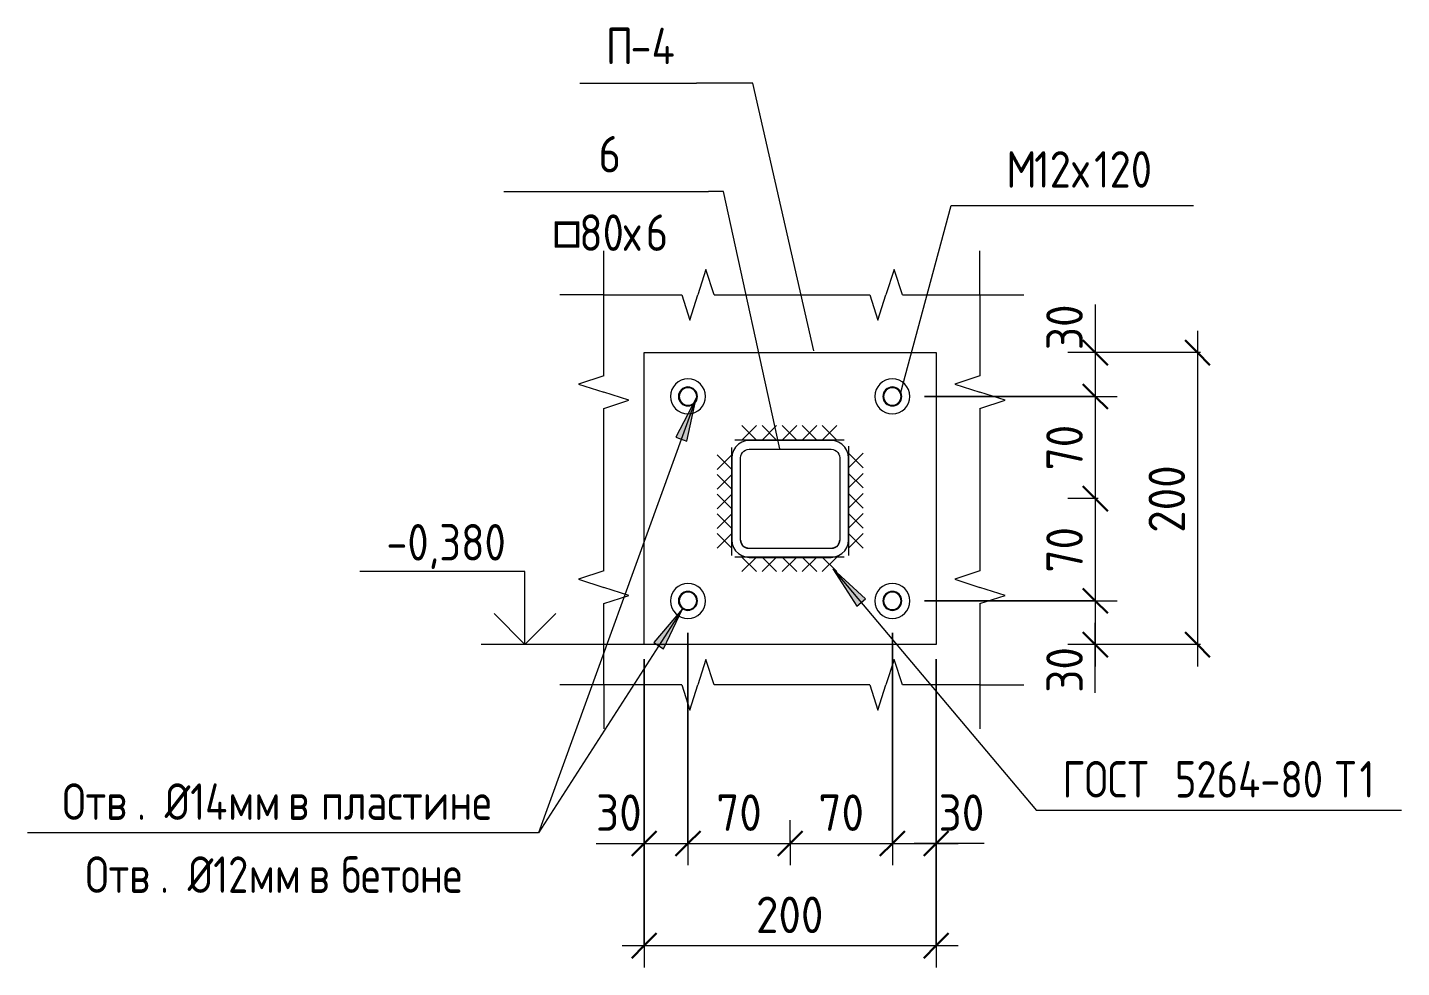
# Model space of a CAD drawing. Header units: millimetres. Extents: x 1343 to 81479, y -38120 to 27770.
# Drawn here: x 53818 to 54759, y -601 to 43 of the extents above; entities that cross this region are included whole.
import ezdxf

# ---------------------------------------------------------------- set-up
doc = ezdxf.new("R2010")
doc.units = ezdxf.units.MM
doc.linetypes.add('01 Штриховая _4 мм_', pattern=[6, 3.5, -2.5])
for name, color, linetype, lineweight in [('AA_Dim', 7, 'Continuous', 9), ('AA_Dim-10', 7, 'Continuous', 9), ('AA_Oformlenie', 7, 'Continuous', 9), ('AA_Vinoska', 7, 'Continuous', 9), ('AA_Visotnaya otmetka', 7, 'Continuous', 9), ('AF_Balki', 7, 'Continuous', 20), ('KR_Detal', 7, 'Continuous', 20)]:
    doc.layers.add(name, color=color, linetype=linetype, lineweight=lineweight)
doc.styles.add('GOST Common_1', font='GOST_Common.ttf', dxfattribs={"width": 0.85, "height": 25})
doc.styles.add('ISOCPEUR_11', font='isocpeur.TTF', dxfattribs={"width": 0.85, "height": 25})
doc.styles.add('ISOCPEUR_12', font='isocpeur.TTF', dxfattribs={"width": 0.85, "height": 25})
doc.styles.add('ISOCPEUR_13', font='isocpeur.TTF', dxfattribs={"width": 0.9, "height": 25})
doc.dimstyles.new('05_Округл_5мм__прозр__1', dxfattribs={"dimscale": 304.8, "dimtxt": 25.068874, "dimasz": 0.055774, "dimexe": 0.049213, "dimexo": 0.032808, "dimgap": 0.003281, "dimtad": 1, "dimdec": 0, "dimrnd": 5, "dimdsep": 46, "dimtxsty": 'ISOCPEUR_13', "dimblk1": 'OBLIQUE', "dimblk2": 'OBLIQUE', "dimsah": 1, "dimcen": 0.09, "dimdle": 0.049213, "dimazin": 0, "dimtfac": 1, "dimtdec": 4, "dimtix": 1, "dimtmove": 1, "dimatfit": 3, "dimfxl": 1, "dimtvp": 1, "dimtolj": 1, "dimtzin": 0, "dimlwd": 18, "dimlwe": 18, "dimarcsym": 2})
doc.dimstyles.new('05_Округл_5мм__прозр__2', dxfattribs={"dimscale": 304.8, "dimtxt": 25.068874, "dimasz": 0.055774, "dimexe": 0.049213, "dimexo": 0.032808, "dimgap": 0.003281, "dimtad": 1, "dimdec": 0, "dimrnd": 5, "dimdsep": 46, "dimtxsty": 'ISOCPEUR_13', "dimblk1": 'OBLIQUE', "dimblk2": 'OBLIQUE', "dimsah": 1, "dimcen": 0.09, "dimdle": 0.049213, "dimazin": 0, "dimtfac": 1, "dimtdec": 4, "dimtix": 1, "dimtmove": 0, "dimatfit": 3, "dimfxl": 1, "dimtvp": 1, "dimtolj": 1, "dimtzin": 0, "dimlwd": 18, "dimlwe": 18, "dimarcsym": 2})

# ---------------------------------------------------------------- blocks, each defined once
blk = doc.blocks.new('354_Прокат Лист _НесКаркас_РабПлоск_ - 354_Прокат Лист _НесКаркас_РабПлоск_-4002182-КР_УЗ_Км_В')
at = {"layer": 'AF_Balki'}
for p, q in [((4940, -379.63), (4940, -179.63)), ((4940, -179.63), (5140, -179.63)), ((5140, -179.63), (5140, -379.63)), ((5140, -379.63), (4940, -379.63))]:
    blk.add_line(p, q, dxfattribs=at)
blk = doc.blocks.new('354_Анкер клиновой _СоедНесК_РабПлоск_ - M12x120_20-3827929-КР_УЗ_Км_В')
at = {"layer": 'KR_Detal', "lineweight": 9}
for start, end in [(360, 180), (180, 360)]:
    blk.add_arc((4970, -349.68), 6, start, end, dxfattribs=at)
blk = doc.blocks.new('354_Шайба_ГОСТ 11371-78_СоедНесК_РабПлоск_ - Шайба_ГОСТ 11371-78-3828094-КР_УЗ_Км_В')
at = {"layer": 'KR_Detal', "lineweight": 9}
for radius, start, end in [(12, 0, 180), (6.5, 0, 180), (12, 180, 360), (6.5, 180, 0)]:
    blk.add_arc((4970, -349.68), radius, start, end, dxfattribs=at)
blk = doc.blocks.new('253_Профиль гнутый сварной квадратный _НесКаркас_Балка_ - Балка_80х6-4080235-КР_УЗ_Км_В')
at = {"layer": 'AF_Balki'}
for p, q in [((5012, -239.63), (5068, -239.63)), ((5068, -239.77), (5012, -239.77)), ((5000, -251.61), (5000, -251.79)), ((5000, -251.79), (5000, -307.88)), ((5006, -307.88), (5006, -251.79)), ((5012, -245.78), (5068, -245.78)), ((5074, -251.79), (5074, -307.88)), ((5080, -251.79), (5080, -251.61)), ((5080, -307.88), (5080, -251.79)), ((5068, -313.89), (5012, -313.89)), ((5012, -319.9), (5068, -319.9))]:
    blk.add_line(p, q, dxfattribs=at)
at = {"layer": 'AF_Balki', "linetype": '01 Штриховая _4 мм_'}
blk.add_line((5012, -313.52), (5068, -313.52), dxfattribs=at)
at = {"layer": 'AF_Balki', "flags": 128}
for points in [[(5012, -239.77), (5009.33, -240.07), (5006.79, -240.96), (5004.52, -242.39), (5002.62, -244.3), (5001.19, -246.58), (5000.3, -249.12), (5000, -251.79)], [(5080, -251.79), (5079.7, -249.12), (5078.81, -246.58), (5077.38, -244.3), (5075.48, -242.39), (5073.21, -240.96), (5070.67, -240.07), (5068, -239.77)], [(5006, -251.79), (5006.15, -250.45), (5006.59, -249.18), (5007.31, -248.04), (5008.26, -247.09), (5009.4, -246.38), (5010.66, -245.93), (5012, -245.78)], [(5068, -245.78), (5069.34, -245.93), (5070.6, -246.38), (5071.74, -247.09), (5072.69, -248.04), (5073.41, -249.18), (5073.85, -250.45), (5074, -251.79)], [(5000, -307.88), (5000.3, -310.55), (5001.19, -313.09), (5002.62, -315.37), (5004.52, -317.27), (5006.79, -318.71), (5009.33, -319.59), (5012, -319.9)], [(5012, -313.89), (5010.66, -313.74), (5009.4, -313.29), (5008.26, -312.58), (5007.31, -311.62), (5006.59, -310.48), (5006.15, -309.21), (5006, -307.88)], [(5068, -319.9), (5070.67, -319.59), (5073.21, -318.71), (5075.48, -317.27), (5077.38, -315.37), (5078.81, -313.09), (5079.7, -310.55), (5080, -307.88)], [(5074, -307.88), (5073.85, -309.21), (5073.41, -310.48), (5072.69, -311.62), (5071.74, -312.58), (5070.6, -313.29), (5069.34, -313.74), (5068, -313.89)]]:
    blk.add_lwpolyline(points, dxfattribs=at)
at = {"layer": 'AF_Balki', "linetype": '01 Штриховая _4 мм_'}
for centre, major_axis, start_param, end_param in [((5012, -251.61), (12, 0), 1.570796, 1.832596), ((5068, -251.61), (12, 0), 1.308997, 1.570796), ((5012, -307.53), (6, 0), 3.234899, 4.712389), ((5068, -307.53), (-6, 0), 1.570796, 3.048287)]:
    blk.add_ellipse(centre, major_axis=major_axis, ratio=0.998469, start_param=start_param, end_param=end_param, dxfattribs=at)
blk = doc.blocks.new('Последовательность узлов - Сплошная 2мм М5-2304530-КР_УЗ_Км_В')
at = {"layer": 'AA_Oformlenie'}
for p, q in [((5080, -243.62), (5080, -263.62)), ((5090, -248.62), (5080, -258.62)), ((5090, -258.62), (5080, -248.62)), ((5080, -257.37), (5080, -277.37)), ((5090, -262.37), (5080, -272.37)), ((5090, -272.37), (5080, -262.37)), ((5080, -271.12), (5080, -291.12)), ((5090, -276.12), (5080, -286.12)), ((5090, -286.12), (5080, -276.12)), ((5080, -284.87), (5080, -304.87)), ((5090, -289.87), (5080, -299.87)), ((5090, -299.87), (5080, -289.87)), ((5080, -298.62), (5080, -318.62)), ((5090, -303.62), (5080, -313.62)), ((5090, -313.62), (5080, -303.62))]:
    blk.add_line(p, q, dxfattribs=at)
blk = doc.blocks.new('011_Прямоугольник обрыва _ЭлУзла_ - 011_Прямоугольник обрыва _ЭлУзла_-4104515-КР_УЗ_Км_в')
at = {"layer": 'AA_Oformlenie'}
for p, q in [((4912.3, -195.55), (4912.3, -140)), ((4912.3, -140), (4965.72, -140)), ((4987.98, -140), (5094.57, -140)), ((5116.84, -140), (5170, -140)), ((5170, -140), (5170, -195.55)), ((4912.3, -329.18), (4912.3, -217.81)), ((5170, -217.81), (5170, -329.18)), ((4912.3, -407.26), (4912.3, -351.44)), ((5170, -351.44), (5170, -407.26)), ((4965.72, -407.26), (4912.3, -407.26)), ((5094.57, -407.26), (4987.98, -407.26)), ((5170, -407.26), (5116.84, -407.26))]:
    blk.add_line(p, q, dxfattribs=at)
blk = doc.blocks.new('Последовательность узлов - Сплошная 2мм М5-V42-КР_УЗ_Км_в')
at = {"layer": 'AA_Oformlenie'}
for p, q in [((5000, -264.63), (5000, -244.63)), ((4990, -259.63), (5000, -249.63)), ((4990, -249.63), (5000, -259.63)), ((4990, -273.13), (5000, -263.13)), ((4990, -263.13), (5000, -273.13)), ((5000, -278.13), (5000, -258.13)), ((5000, -291.63), (5000, -271.63)), ((4990, -286.63), (5000, -276.63)), ((4990, -276.63), (5000, -286.63)), ((4990, -300.12), (5000, -290.12)), ((4990, -290.12), (5000, -300.12)), ((5000, -305.12), (5000, -285.12)), ((5000, -318.62), (5000, -298.62)), ((4990, -313.62), (5000, -303.62)), ((4990, -303.62), (5000, -313.62))]:
    blk.add_line(p, q, dxfattribs=at)
blk = doc.blocks.new('DIMBLOCK95-КР_УЗ_Км_в')
at = {"layer": 'AA_Dim-10', "lineweight": 18}
for p, q in [((54269.98, -371.68), (54269.98, -530.8)), ((54269.98, -515.8), (54269.98, -371.68)), ((54239.98, -389.63), (54239.98, -530.8)), ((54239.98, -515.8), (54239.98, -389.63)), ((54207.04, -515.8), (54248.26, -515.8)), ((54224.98, -515.8), (54269.98, -515.8)), ((54248.26, -515.8), (54254.98, -515.8))]:
    blk.add_line(p, q, dxfattribs=at)
at = {"layer": 'AA_Dim-10', "lineweight": 30}
for p, q in [((54239.98, -515.8), (54248.48, -507.3)), ((54269.98, -515.8), (54278.48, -507.3)), ((54239.98, -515.8), (54231.48, -524.3)), ((54269.98, -515.8), (54261.48, -524.3))]:
    blk.add_line(p, q, dxfattribs=at)
at = {"layer": 'AA_Dim-10', "color": 0, "lineweight": 18, "insert": (54207.04, -482.23), "char_height": 25, "width": 37.4614, "attachment_point": 1, "line_spacing_factor": 1.135194, "style": 'ISOCPEUR_13'}
blk.add_mtext('30', dxfattribs=at)
blk = doc.blocks.new('_Oblique')
at = {"color": 0, "linetype": 'ByBlock', "lineweight": -2}
blk.add_line((-0.5, -0.5), (0.5, 0.5), dxfattribs=at)
blk = doc.blocks.new('DIMBLOCK96-КР_УЗ_Км_в')
at = {"layer": 'AA_Dim-10', "lineweight": 18}
for p, q in [((54269.98, -371.68), (54269.98, -530.8)), ((54269.98, -515.8), (54269.98, -371.68)), ((54339.98, -515.8), (54339.98, -499.9)), ((54269.98, -515.8), (54339.98, -515.8)), ((54339.98, -513.78), (54339.98, -530.8))]:
    blk.add_line(p, q, dxfattribs=at)
at = {"layer": 'AA_Dim-10', "lineweight": 30}
for p, q in [((54269.98, -515.8), (54278.48, -507.3)), ((54339.98, -515.8), (54348.48, -507.3)), ((54269.98, -515.8), (54261.48, -524.3)), ((54339.98, -515.8), (54331.48, -524.3))]:
    blk.add_line(p, q, dxfattribs=at)
at = {"layer": 'AA_Dim-10', "color": 0, "lineweight": 18, "insert": (54289.37, -482.23), "char_height": 25, "width": 37.4614, "attachment_point": 1, "line_spacing_factor": 1.135194, "style": 'ISOCPEUR_13'}
blk.add_mtext('70', dxfattribs=at)
blk = doc.blocks.new('DIMBLOCK97-КР_УЗ_Км_в')
at = {"layer": 'AA_Dim-10', "lineweight": 18}
for p, q in [((54409.98, -371.68), (54409.98, -530.8)), ((54409.98, -515.8), (54409.98, -371.68)), ((54339.98, -515.8), (54339.98, -499.9)), ((54339.98, -513.78), (54339.98, -530.8)), ((54339.98, -515.8), (54409.98, -515.8))]:
    blk.add_line(p, q, dxfattribs=at)
at = {"layer": 'AA_Dim-10', "lineweight": 30}
for p, q in [((54339.98, -515.8), (54348.48, -507.3)), ((54409.98, -515.8), (54418.48, -507.3)), ((54339.98, -515.8), (54331.48, -524.3)), ((54409.98, -515.8), (54401.48, -524.3))]:
    blk.add_line(p, q, dxfattribs=at)
at = {"layer": 'AA_Dim-10', "color": 0, "lineweight": 18, "insert": (54359.37, -482.23), "char_height": 25, "width": 37.4614, "attachment_point": 1, "line_spacing_factor": 1.135194, "style": 'ISOCPEUR_13'}
blk.add_mtext('70', dxfattribs=at)
blk = doc.blocks.new('DIMBLOCK98-КР_УЗ_Км_в')
at = {"layer": 'AA_Dim-10', "lineweight": 18}
for p, q in [((54409.98, -371.68), (54409.98, -530.8)), ((54409.98, -515.8), (54409.98, -371.68)), ((54439.98, -389.63), (54439.98, -530.8)), ((54439.98, -515.8), (54439.98, -389.63)), ((54409.98, -515.8), (54454.98, -515.8)), ((54431.69, -515.8), (54424.98, -515.8)), ((54472.91, -515.8), (54431.69, -515.8))]:
    blk.add_line(p, q, dxfattribs=at)
at = {"layer": 'AA_Dim-10', "lineweight": 30}
for p, q in [((54409.98, -515.8), (54418.48, -507.3)), ((54439.98, -515.8), (54448.48, -507.3)), ((54409.98, -515.8), (54401.48, -524.3)), ((54439.98, -515.8), (54431.48, -524.3))]:
    blk.add_line(p, q, dxfattribs=at)
at = {"layer": 'AA_Dim-10', "color": 0, "lineweight": 18, "insert": (54441.69, -482.23), "char_height": 25, "width": 37.4614, "attachment_point": 1, "line_spacing_factor": 1.135194, "style": 'ISOCPEUR_13'}
blk.add_mtext('30', dxfattribs=at)
blk = doc.blocks.new('DIMBLOCK99-КР_УЗ_Км_в')
at = {"layer": 'AA_Dim-10', "lineweight": 18}
for p, q in [((54239.98, -389.63), (54239.98, -600.8)), ((54239.98, -585.8), (54239.98, -389.63)), ((54439.98, -389.63), (54439.98, -600.8)), ((54439.98, -585.8), (54439.98, -389.63)), ((54224.98, -585.8), (54454.98, -585.8))]:
    blk.add_line(p, q, dxfattribs=at)
at = {"layer": 'AA_Dim-10', "lineweight": 30}
for p, q in [((54239.98, -585.8), (54248.48, -577.3)), ((54439.98, -585.8), (54448.48, -577.3)), ((54239.98, -585.8), (54231.48, -594.3)), ((54439.98, -585.8), (54431.48, -594.3))]:
    blk.add_line(p, q, dxfattribs=at)
at = {"layer": 'AA_Dim-10', "color": 0, "lineweight": 18, "insert": (54316.57, -552.23), "char_height": 25, "width": 56.1921, "attachment_point": 1, "line_spacing_factor": 1.135194, "style": 'ISOCPEUR_13'}
blk.add_mtext('200', dxfattribs=at)
blk = doc.blocks.new('DIMBLOCK100-КР_УЗ_Км_в')
at = {"layer": 'AA_Dim-10', "lineweight": 18}
for p, q in [((54548.96, -146.7), (54548.96, -187.92)), ((54548.96, -164.63), (54548.96, -209.68)), ((54548.96, -179.63), (54530.18, -179.63)), ((54550.98, -179.63), (54533.96, -179.63)), ((54548.96, -187.92), (54548.96, -194.65)), ((54431.98, -209.68), (54563.96, -209.68)), ((54548.96, -209.68), (54431.98, -209.68))]:
    blk.add_line(p, q, dxfattribs=at)
at = {"layer": 'AA_Dim-10', "lineweight": 30}
for p, q in [((54548.96, -179.63), (54540.46, -171.13)), ((54548.96, -179.63), (54557.46, -188.13)), ((54548.96, -209.68), (54540.46, -201.18)), ((54548.96, -209.68), (54557.46, -218.18))]:
    blk.add_line(p, q, dxfattribs=at)
at = {"layer": 'AA_Dim-10', "color": 0, "lineweight": 18, "insert": (54515.4, -177.92), "char_height": 25, "width": 37.4614, "attachment_point": 1, "rotation": 90, "line_spacing_factor": 1.135194, "style": 'ISOCPEUR_13'}
blk.add_mtext('30', dxfattribs=at)
blk = doc.blocks.new('DIMBLOCK101-КР_УЗ_Км_в')
at = {"layer": 'AA_Dim-10', "lineweight": 30}
for p, q in [((54548.96, -209.68), (54540.46, -201.18)), ((54548.96, -209.68), (54557.46, -218.18)), ((54548.96, -279.63), (54540.46, -271.13)), ((54548.96, -279.63), (54557.46, -288.13))]:
    blk.add_line(p, q, dxfattribs=at)
at = {"layer": 'AA_Dim-10', "lineweight": 18}
for p, q in [((54431.98, -209.68), (54563.96, -209.68)), ((54548.96, -209.68), (54431.98, -209.68)), ((54548.96, -209.68), (54548.96, -279.63)), ((54548.96, -279.63), (54530.18, -279.63)), ((54550.98, -279.63), (54533.96, -279.63))]:
    blk.add_line(p, q, dxfattribs=at)
at = {"layer": 'AA_Dim-10', "color": 0, "lineweight": 18, "insert": (54515.4, -260.26), "char_height": 25, "width": 37.4614, "attachment_point": 1, "rotation": 90, "line_spacing_factor": 1.135194, "style": 'ISOCPEUR_13'}
blk.add_mtext('70', dxfattribs=at)
blk = doc.blocks.new('DIMBLOCK102-КР_УЗ_Км_в')
at = {"layer": 'AA_Dim-10', "lineweight": 30}
for p, q in [((54548.96, -279.63), (54540.46, -271.13)), ((54548.96, -279.63), (54557.46, -288.13)), ((54548.96, -349.68), (54540.46, -341.18)), ((54548.96, -349.68), (54557.46, -358.18))]:
    blk.add_line(p, q, dxfattribs=at)
at = {"layer": 'AA_Dim-10', "lineweight": 18}
for p, q in [((54548.96, -279.63), (54530.18, -279.63)), ((54550.98, -279.63), (54533.96, -279.63)), ((54548.96, -279.63), (54548.96, -349.68)), ((54431.98, -349.68), (54563.96, -349.68)), ((54548.96, -349.68), (54431.98, -349.68))]:
    blk.add_line(p, q, dxfattribs=at)
at = {"layer": 'AA_Dim-10', "color": 0, "lineweight": 18, "insert": (54515.4, -330.26), "char_height": 25, "width": 37.4614, "attachment_point": 1, "rotation": 90, "line_spacing_factor": 1.135194, "style": 'ISOCPEUR_13'}
blk.add_mtext('70', dxfattribs=at)
blk = doc.blocks.new('DIMBLOCK103-КР_УЗ_Км_в')
at = {"layer": 'AA_Dim-10', "lineweight": 30}
for p, q in [((54548.96, -349.68), (54540.46, -341.18)), ((54548.96, -349.68), (54557.46, -358.18)), ((54548.96, -379.63), (54540.46, -371.13)), ((54548.96, -379.63), (54557.46, -388.13))]:
    blk.add_line(p, q, dxfattribs=at)
at = {"layer": 'AA_Dim-10', "lineweight": 18}
for p, q in [((54431.98, -349.68), (54563.96, -349.68)), ((54548.96, -349.68), (54431.98, -349.68)), ((54548.96, -349.68), (54548.96, -394.63)), ((54548.96, -371.35), (54548.96, -364.65)), ((54548.96, -412.57), (54548.96, -371.35)), ((54548.96, -379.63), (54530.18, -379.63)), ((54550.98, -379.63), (54533.96, -379.63))]:
    blk.add_line(p, q, dxfattribs=at)
at = {"layer": 'AA_Dim-10', "color": 0, "lineweight": 18, "insert": (54515.4, -412.57), "char_height": 25, "width": 37.4614, "attachment_point": 1, "rotation": 90, "line_spacing_factor": 1.135194, "style": 'ISOCPEUR_13'}
blk.add_mtext('30', dxfattribs=at)
blk = doc.blocks.new('DIMBLOCK104-КР_УЗ_Км_в')
at = {"layer": 'AA_Dim-10', "lineweight": 18}
for p, q in [((54618.96, -164.63), (54618.96, -394.63)), ((54618.96, -179.63), (54530.18, -179.63)), ((54620.98, -179.63), (54603.96, -179.63)), ((54618.96, -379.63), (54530.18, -379.63)), ((54620.98, -379.63), (54603.96, -379.63))]:
    blk.add_line(p, q, dxfattribs=at)
at = {"layer": 'AA_Dim-10', "lineweight": 30}
for p, q in [((54618.96, -179.63), (54610.46, -171.13)), ((54618.96, -179.63), (54627.46, -188.13)), ((54618.96, -379.63), (54610.46, -371.13)), ((54618.96, -379.63), (54627.46, -388.13))]:
    blk.add_line(p, q, dxfattribs=at)
at = {"layer": 'AA_Dim-10', "color": 0, "lineweight": 18, "insert": (54585.4, -303.05), "char_height": 25, "width": 56.1921, "attachment_point": 1, "rotation": 90, "line_spacing_factor": 1.135194, "style": 'ISOCPEUR_13'}
blk.add_mtext('200', dxfattribs=at)
blk = doc.blocks.new('010_Текст с выноской - Текст 2 строки _стрелка_-V53-КР_УЗ_Км_в')
at = {"layer": 'AA_Vinoska'}
blk.add_line((5458.71, -493.22), (5208.71, -493.22), dxfattribs=at)
blk = doc.blocks.new('010_Текст с выноской - Текст 2 строки _стрелка_-V54-КР_УЗ_Км_в')
at = {"layer": 'AA_Vinoska'}
blk.add_line((4867.65, -508.5), (4517.65, -508.5), dxfattribs=at)
blk = doc.blocks.new('043_М_Балки_Полка - Позиция_Наименование_дп14-V55-КР_УЗ_Км_в')
at = {"layer": 'AA_Vinoska'}
blk.add_line((4843.99, -69.2), (4983.99, -69.2), dxfattribs=at)
blk = doc.blocks.new('043_М_Балки_Полка - Позиция_дп8-V56-КР_УЗ_Км_в')
at = {"layer": 'AA_Vinoska'}
blk.add_line((4895.85, 4.94), (4975.85, 4.94), dxfattribs=at)
blk = doc.blocks.new('043_М_Балки_Полка_СоедНК_ - Наименование краткое_дп16-V57-КР_УЗ_Км_в')
at = {"layer": 'AA_Vinoska'}
blk.add_line((5156.24, -78.77), (5316.24, -78.77), dxfattribs=at)
blk = doc.blocks.new('Высотные отметки - Стрелка вверх-V58-КР_УЗ_Км_в')
at = {"layer": 'AA_Vinoska'}
for p, q in [((4858.38, -329.63), (4745.38, -329.63)), ((4858.38, -379.63), (4858.38, -329.63)), ((4858.38, -379.63), (4837.17, -358.42)), ((4858.38, -379.63), (4879.59, -358.42)), ((4888.38, -379.63), (4828.38, -379.63))]:
    blk.add_line(p, q, dxfattribs=at)

msp = doc.modelspace()

# ---------------------------------------------------------------- hatches: boundary and pattern name
at = {"layer": 'AA_Vinoska'}
for points in [[(54275.6644, -210.7359), (54261.7197, -237.59), (54269.1452, -240.2841)], [(54369.2222, -327.7885), (54385.5394, -353.2708), (54391.5787, -348.1793)], [(54266.1592, -355.1508), (54246.6198, -378.2551), (54253.2655, -382.525)]]:
    msp.add_hatch(color=256, dxfattribs=at).paths.add_polyline_path(points)

# ---------------------------------------------------------------- linework, layer by layer
for p, q in [((54314.3801, 4.9443), (54275.8255, 4.9443)), ((54356.2027, -178.505), (54314.3801, 4.9443)), ((54294.4193, -69.1959), (54283.9636, -69.1959)), ((54332.9973, -245.4643), (54294.4193, -69.1959)), ((54415.4542, -207.571), (54450.2356, -78.7711)), ((54450.2356, -78.7711), (54456.2137, -78.7711)), ((54212.2741, -140), (54212.2741, -110)), ((54469.9785, -140), (54469.9785, -110)), ((54282.3311, -122.67), (54276.7002, -140)), ((54287.962, -140), (54282.3311, -122.67)), ((54411.1833, -122.67), (54405.5524, -140)), ((54416.8142, -140), (54411.1833, -122.67)), ((54212.2741, -140), (54182.2741, -140)), ((54265.7002, -140), (54271.2002, -157.3205)), ((54271.2002, -157.3205), (54276.7002, -140)), ((54394.5524, -140), (54400.0524, -157.3205)), ((54400.0524, -157.3205), (54405.5524, -140)), ((54469.9785, -140), (54499.9785, -140)), ((54212.2741, -195.5525), (54194.9441, -201.1834)), ((54469.9785, -195.5525), (54452.6485, -201.1834)), ((54194.9441, -201.1834), (54212.2741, -206.8143)), ((54229.5946, -212.3143), (54212.2741, -206.8143)), ((54452.6485, -201.1834), (54469.9785, -206.8143)), ((54487.2991, -212.3143), (54469.9785, -206.8143)), ((54275.6644, -210.7359), (54167.6284, -508.5033)), ((54212.2741, -217.8143), (54229.5946, -212.3143)), ((54275.6644, -210.7359), (54261.7197, -237.59)), ((54269.1452, -240.2841), (54275.6644, -210.7359)), ((54469.9785, -217.8143), (54487.2991, -212.3143)), ((54261.7197, -237.59), (54269.1452, -240.2841)), ((54212.2741, -329.1811), (54194.9441, -334.8119)), ((54369.2222, -327.7885), (54385.5394, -353.2708)), ((54391.5787, -348.1793), (54369.2222, -327.7885)), ((54369.2222, -327.7885), (54508.6898, -493.2186)), ((54469.9785, -329.1811), (54452.6485, -334.8119)), ((54194.9441, -334.8119), (54212.2741, -340.4428)), ((54452.6485, -334.8119), (54469.9785, -340.4428)), ((54229.5946, -345.9428), (54212.2741, -340.4428)), ((54212.2741, -351.4428), (54229.5946, -345.9428)), ((54385.5394, -353.2708), (54391.5787, -348.1793)), ((54487.2991, -345.9428), (54469.9785, -340.4428)), ((54469.9785, -351.4428), (54487.2991, -345.9428)), ((54266.1592, -355.1508), (54167.6284, -508.5033)), ((54266.1592, -355.1508), (54246.6198, -378.2551)), ((54253.2655, -382.525), (54266.1592, -355.1508)), ((54246.6198, -378.2551), (54253.2655, -382.525)), ((54282.3311, -389.9271), (54276.7002, -407.2571)), ((54287.962, -407.2571), (54282.3311, -389.9271)), ((54411.1833, -389.9271), (54405.5524, -407.2571)), ((54416.8142, -407.2571), (54411.1833, -389.9271)), ((54212.2741, -407.2571), (54182.2741, -407.2571)), ((54212.2741, -407.2571), (54212.2741, -437.2571)), ((54265.7002, -407.2571), (54271.2002, -424.5776)), ((54271.2002, -424.5776), (54276.7002, -407.2571)), ((54394.5524, -407.2571), (54400.0524, -424.5776)), ((54400.0524, -424.5776), (54405.5524, -407.2571)), ((54469.9785, -407.2571), (54499.9785, -407.2571)), ((54469.9785, -407.2571), (54469.9785, -437.2571))]:
    msp.add_line(p, q, dxfattribs=at)
at = {"layer": 'AA_Visotnaya otmetka'}
for p in [(54158.3582, -379.6325), (54284.1266, -379.6325)]:
    msp.add_line(p, (54158.3582, -379.6325), dxfattribs=at)

# ---------------------------------------------------------------- block references
at = {"layer": 'AA_Oformlenie', "rotation": 269.9999999999998}
msp.add_blockref('Последовательность узлов - Сплошная 2мм М5-2304530-КР_УЗ_Км_В', (54620.5992, 4760.3675), dxfattribs=at)
at = {"layer": 'AA_Oformlenie'}
for name in ['011_Прямоугольник обрыва _ЭлУзла_ - 011_Прямоугольник обрыва _ЭлУзла_-4104515-КР_УЗ_Км_в', 'Последовательность узлов - Сплошная 2мм М5-2304530-КР_УЗ_Км_В', 'Последовательность узлов - Сплошная 2мм М5-V42-КР_УЗ_Км_в']:
    msp.add_blockref(name, (49299.9785, 0), dxfattribs=at)
at = {"layer": 'AA_Oformlenie', "extrusion": (0, 0, -1), "rotation": 90.0000000000002}
msp.add_blockref('Последовательность узлов - Сплошная 2мм М5-2304530-КР_УЗ_Км_В', (-54620.5992, -5319.6325), dxfattribs=at)
at = {"layer": 'AA_Vinoska'}
for name in ['043_М_Балки_Полка - Позиция_дп8-V56-КР_УЗ_Км_в', '043_М_Балки_Полка - Позиция_Наименование_дп14-V55-КР_УЗ_Км_в', '043_М_Балки_Полка_СоедНК_ - Наименование краткое_дп16-V57-КР_УЗ_Км_в', 'Высотные отметки - Стрелка вверх-V58-КР_УЗ_Км_в', '010_Текст с выноской - Текст 2 строки _стрелка_-V53-КР_УЗ_Км_в', '010_Текст с выноской - Текст 2 строки _стрелка_-V54-КР_УЗ_Км_в']:
    msp.add_blockref(name, (49299.9785, 0), dxfattribs=at)
at = {"layer": 'AF_Balki'}
msp.add_blockref('354_Прокат Лист _НесКаркас_РабПлоск_ - 354_Прокат Лист _НесКаркас_РабПлоск_-4002182-КР_УЗ_Км_В', (49299.9785, 0), dxfattribs=at)
at = {"layer": 'AF_Balki', "linetype": '01 Штриховая _4 мм_'}
msp.add_blockref('253_Профиль гнутый сварной квадратный _НесКаркас_Балка_ - Балка_80х6-4080235-КР_УЗ_Км_В', (49299.9785, 0), dxfattribs=at)
at = {"layer": 'KR_Detal', "lineweight": 9}
for name, p in [('354_Шайба_ГОСТ 11371-78_СоедНесК_РабПлоск_ - Шайба_ГОСТ 11371-78-3828094-КР_УЗ_Км_В', (49299.9785, 140)), ('354_Анкер клиновой _СоедНесК_РабПлоск_ - M12x120_20-3827929-КР_УЗ_Км_В', (49299.9785, 140)), ('354_Шайба_ГОСТ 11371-78_СоедНесК_РабПлоск_ - Шайба_ГОСТ 11371-78-3828094-КР_УЗ_Км_В', (49439.9785, 140)), ('354_Анкер клиновой _СоедНесК_РабПлоск_ - M12x120_20-3827929-КР_УЗ_Км_В', (49439.9785, 140)), ('354_Шайба_ГОСТ 11371-78_СоедНесК_РабПлоск_ - Шайба_ГОСТ 11371-78-3828094-КР_УЗ_Км_В', (49299.9785, 0)), ('354_Анкер клиновой _СоедНесК_РабПлоск_ - M12x120_20-3827929-КР_УЗ_Км_В', (49299.9785, 0)), ('354_Шайба_ГОСТ 11371-78_СоедНесК_РабПлоск_ - Шайба_ГОСТ 11371-78-3828094-КР_УЗ_Км_В', (49439.9785, 0)), ('354_Анкер клиновой _СоедНесК_РабПлоск_ - M12x120_20-3827929-КР_УЗ_Км_В', (49439.9785, 0))]:
    msp.add_blockref(name, p, dxfattribs=at)

# ---------------------------------------------------------------- texts
at = {"layer": 'AA_Vinoska', "char_height": 25, "attachment_point": 1}
for s, insert, width, style in [('\\fISOCPEUR|b0|i0|c204|p34|;\\W.85;П', (54213.704, 42.8795), 20.443031, 'ISOCPEUR_12'), ('-4', (54230.5712, 42.8795), 38.841759, 'ISOCPEUR_12'), ('\\fISOCPEUR|b0|i0|c204|p34|;\\W.85;6', (54208.7147, -31.2607), 18.398728, 'ISOCPEUR_12'), ('\\fISOCPEUR|b0|i0|c204|p34|;\\W.85;М', (54487.9547, -41.6675), 23.168769, 'ISOCPEUR_12'), ('12', (54507.0709, -41.6675), 31.345981, 'ISOCPEUR_12'), ('120', (54548.1143, -41.6675), 49.744709, 'ISOCPEUR_12'), ('\\fISOCPEUR|b0|i0|c204|p34|;\\W.85;х', (54532.9339, -41.6675), 18.398728, 'ISOCPEUR_12'), ('\\fISOCPEUR|b0|i0|c130|p34|;\\W.85;□', (54176.3722, -84.9703), 23.168769, 'ISOCPEUR_11'), ('80', (54195.4883, -84.9703), 36.797456, 'ISOCPEUR_12'), ('\\fISOCPEUR|b0|i0|c204|p34|;\\W.85;х', (54225.8492, -84.9703), 18.398728, 'ISOCPEUR_12'), ('\\fISOCPEUR|b0|i0|c204|p34|;\\W.85;6', (54241.0297, -84.9703), 18.398728, 'ISOCPEUR_12'), ('ГОСТ', (54526.4595, -459.3956), 77.683519, 'GOST Common_1'), (' 5264-80 ', (54590.5548, -459.3956), 148.552694, 'GOST Common_1'), ('\\fGOST Common|b0|i0|c204|p34|;\\W.85;Т', (54713.123, -459.3956), 20.443031, 'GOST Common_1'), ('\\fGOST Common|b0|i0|c204|p34|;\\W.85;1', (54729.9902, -459.3956), 12.947253, 'GOST Common_1'), ('Отв', (53841.5381, -474.6802), 62.010528, 'GOST Common_1'), ('. Ø14', (53892.7019, -474.6802), 75.639216, 'GOST Common_1'), ('\\fGOST Common|b0|i0|c204|p34|;\\W.85; ', (53988.8448, -474.6802), 8.858647, 'GOST Common_1'), ('\\fGOST Common|b0|i0|c204|p34|;\\W.85; ', (54011.3344, -474.6802), 8.858647, 'GOST Common_1'), ('мм', (53955.1105, -474.6802), 40.886063, 'GOST Common_1'), ('\\fGOST Common|b0|i0|c204|p34|;\\W.85;в', (53996.1539, -474.6802), 18.398728, 'GOST Common_1'), ('пластине', (54018.6435, -474.6802), 151.278431, 'GOST Common_1'), ('Отв', (53857.3056, -524.6802), 62.010528, 'GOST Common_1'), ('. Ø12', (53908.4694, -524.6802), 73.594912, 'GOST Common_1'), ('\\fGOST Common|b0|i0|c204|p34|;\\W.85; ', (54002.9256, -524.6802), 8.858647, 'GOST Common_1'), ('\\fGOST Common|b0|i0|c204|p34|;\\W.85; ', (54025.4152, -524.6802), 8.858647, 'GOST Common_1'), ('бетоне', (54032.7243, -524.6802), 115.162409, 'GOST Common_1'), ('мм', (53969.1912, -524.6802), 40.886063, 'GOST Common_1'), ('\\fGOST Common|b0|i0|c204|p34|;\\W.85;в', (54010.2347, -524.6802), 18.398728, 'GOST Common_1')]:
    msp.add_mtext(s, dxfattribs=dict(at, insert=insert, width=width, style=style))
at = {"layer": 'AA_Visotnaya otmetka', "insert": (54063.375, -297.0645), "char_height": 25, "width": 95.959734, "attachment_point": 1, "line_spacing_factor": 1.135194, "style": 'ISOCPEUR_12'}
msp.add_mtext('-0,380', dxfattribs=at)

# ---------------------------------------------------------------- dimensions: what is measured, and where the dimension line sits
at = {"layer": 'AA_Dim', "lineweight": 18}
for base, p1, p2, override, picture, middle in [((54548.963, -209.6764), (54560.9838, -179.6325), (54421.9785, -209.6764), {"dimpost": '<>', "dimfxl": 142.215031}, 'DIMBLOCK100-КР_УЗ_Км_в', (54532.0617, -159.1857)), ((54548.963, -379.6325), (54421.9785, -349.6764), (54560.9838, -379.6325), {"dimpost": '<>', "dimfxl": 142.196491}, 'DIMBLOCK103-КР_УЗ_Км_в', (54532.0617, -393.8357))]:
    dim = msp.add_linear_dim(base=base, p1=p1, p2=p2, angle=90, dimstyle='05_Округл_5мм__прозр__1', override=override, dxfattribs=at)
    dim.commit()
    dim.dimension.update_dxf_attribs({"geometry": picture, "text_midpoint": middle, "dimtype": 160, "text_rotation": 90})
for base, p1, p2, override, picture, middle in [((54618.963, -379.6325), (54630.9838, -179.6325), (54630.9838, -379.6325), {"dimpost": '<>', "dimfxl": 200}, 'DIMBLOCK104-КР_УЗ_Км_в', (54605.463, -279.6325)), ((54548.963, -279.6325), (54421.9785, -209.6764), (54560.9838, -279.6325), {"dimpost": '<>', "dimfxl": 155.615959}, 'DIMBLOCK101-КР_УЗ_Км_в', (54535.463, -244.6544)), ((54548.963, -349.6764), (54560.9838, -279.6325), (54421.9785, -349.6764), {"dimpost": '<>', "dimfxl": 155.655486}, 'DIMBLOCK102-КР_УЗ_Км_в', (54535.463, -314.6544))]:
    dim = msp.add_linear_dim(base=base, p1=p1, p2=p2, angle=90, dimstyle='05_Округл_5мм__прозр__2', override=override, dxfattribs=at)
    dim.commit()
    dim.dimension.update_dxf_attribs({"geometry": picture, "text_midpoint": middle})
for base, p1, p2, override, picture, middle in [((54269.9785, -515.8021), (54239.9785, -379.6325), (54269.9785, -361.6764), {"dimpost": '<>', "dimfxl": 34.963096}, 'DIMBLOCK95-КР_УЗ_Км_в', (54225.7753, -498.9008)), ((54439.9785, -515.8021), (54409.9785, -361.6764), (54439.9785, -379.6325), {"dimpost": '<>', "dimfxl": 34.963151}, 'DIMBLOCK98-КР_УЗ_Км_в', (54460.4253, -498.9008))]:
    dim = msp.add_linear_dim(base=base, p1=p1, p2=p2, dimstyle='05_Округл_5мм__прозр__1', override=override, dxfattribs=at)
    dim.commit()
    dim.dimension.update_dxf_attribs({"geometry": picture, "text_midpoint": middle, "dimtype": 160})
for base, p1, p2, override, picture, middle in [((54339.9785, -515.8021), (54269.9785, -361.6764), (54339.9785, -503.7813), {"dimpost": '<>', "dimfxl": 158.410238}, 'DIMBLOCK96-КР_УЗ_Км_в', (54304.9785, -502.3021)), ((54409.9785, -515.8021), (54339.9785, -503.7813), (54409.9785, -361.6764), {"dimpost": '<>', "dimfxl": 158.41021}, 'DIMBLOCK97-КР_УЗ_Км_в', (54374.9785, -502.3021)), ((54439.9785, -585.8021), (54239.9785, -379.6325), (54439.9785, -379.6325), {"dimpost": '<>', "dimfxl": 200}, 'DIMBLOCK99-КР_УЗ_Км_в', (54339.9785, -572.3021))]:
    dim = msp.add_linear_dim(base=base, p1=p1, p2=p2, dimstyle='05_Округл_5мм__прозр__2', override=override, dxfattribs=at)
    dim.commit()
    dim.dimension.update_dxf_attribs({"geometry": picture, "text_midpoint": middle})

doc.saveas('drawing.dxf')
